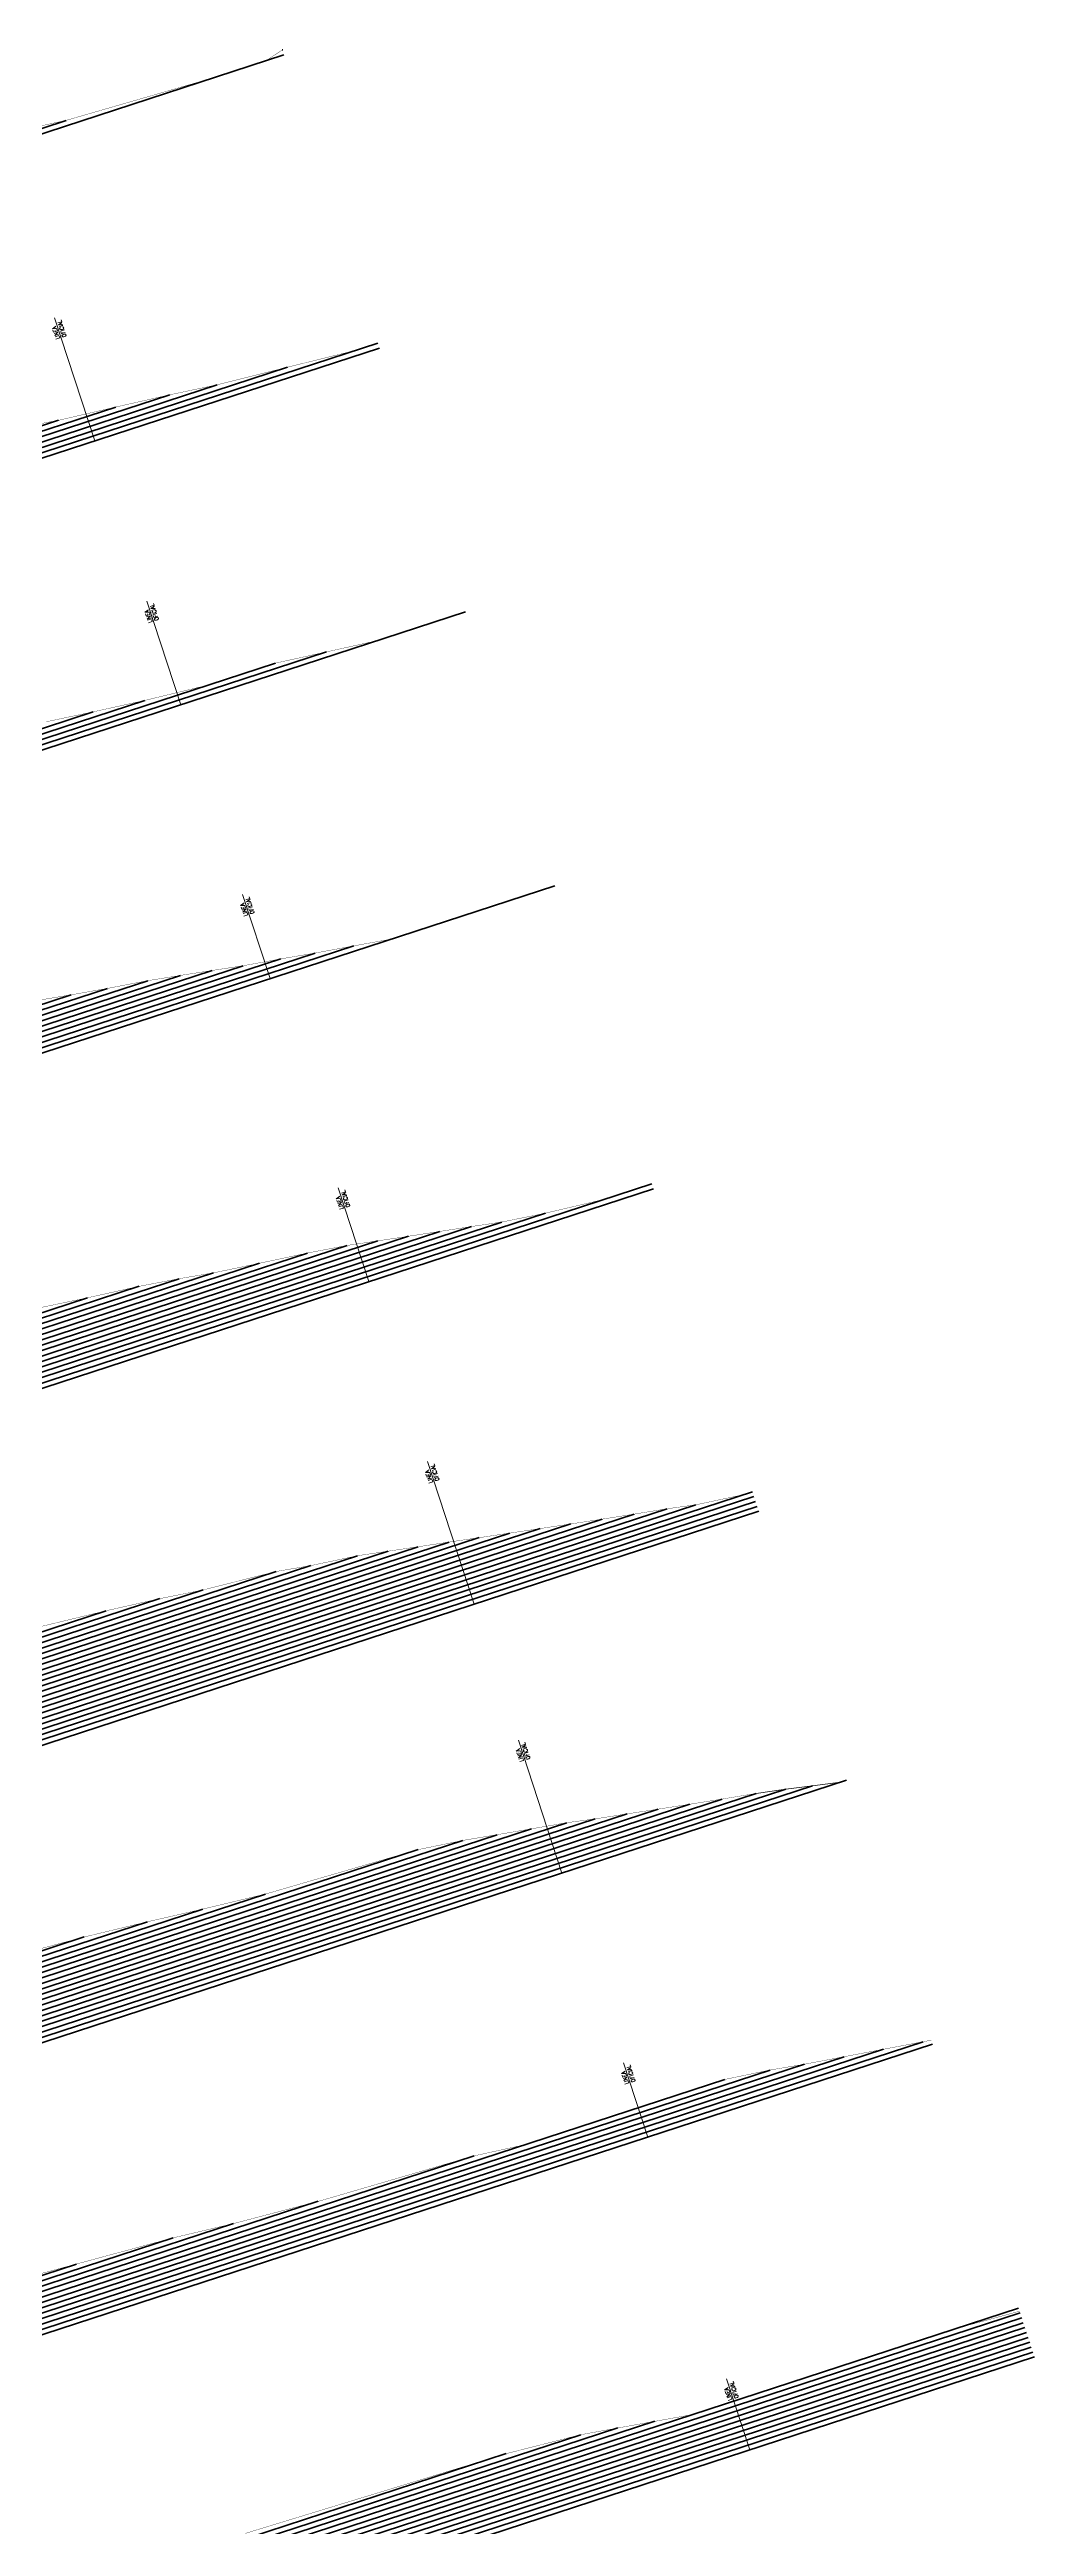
# Model space of a CAD drawing. Header units: metres. Extents: x 733085 to 734585, y 6084499 to 6087418.
# Drawn here: x 733535 to 733630.8, y 6087176.3 to 6087417.2 of the extents above; entities that cross this region are included whole.
import ezdxf

# ---------------------------------------------------------------- set-up
doc = ezdxf.new("R2010")
doc.units = ezdxf.units.M
doc.header["$LTSCALE"] = 5
doc.header["$MEASUREMENT"] = 0
doc.layers.add('_AUX', color=210, linetype='Continuous', lineweight=18, plot=False)
doc.layers.add('A-ELEV-MBE1', color=7, linetype='Continuous', lineweight=35)
doc.layers.add('U-ANNO-TEXT', color=3, linetype='Continuous', lineweight=18)
doc.styles.add('E-ROMANS', font='romans.shx', dxfattribs={"width": 0.8})

msp = doc.modelspace()

# ---------------------------------------------------------------- linework, layer by layer
at = {"layer": '_AUX', "ltscale": 0.05}
for points in [[(733539.401, 6087379.123), (733535.491, 6087391.106)], [(733547.775, 6087353.455), (733544.486, 6087363.536)], [(733556.46, 6087326.836), (733553.791, 6087335.016)], [(733566.075, 6087297.364), (733563.096, 6087306.495)], [(733576.311, 6087265.992), (733571.781, 6087279.876)], [(733584.841, 6087239.848), (733580.621, 6087252.782)], [(733593.215, 6087214.18), (733590.857, 6087221.409)], [(733603.141, 6087183.758), (733600.89, 6087190.656)]]:
    msp.add_lwpolyline(points, dxfattribs=at)
at = {"layer": '_AUX'}
msp.add_lwpolyline([(733611.981, 6087248.703), (733609.251, 6087248.338), (733606.639, 6087248.012), (733603.748, 6087247.595)], dxfattribs=at)
at = {"layer": 'A-ELEV-MBE1', "color": 252}
for p, q in [((733557.795, 6087416.681), (733350.108, 6087348.92)), ((733557.64, 6087417.156), (733557.692, 6087417.173)), ((733536.626, 6087410.3), (733349.953, 6087349.396)), ((733566.945, 6087388.636), (733359.258, 6087320.875)), ((733567.1, 6087388.16), (733359.413, 6087320.4)), ((733551.303, 6087384.584), (733358.947, 6087321.826)), ((733558.154, 6087386.293), (733359.103, 6087321.351)), ((733541.443, 6087382.419), (733358.637, 6087322.777)), ((733546.724, 6087383.616), (733358.792, 6087322.301)), ((733535.878, 6087381.129), (733358.482, 6087323.252)), ((733575.474, 6087362.492), (733367.787, 6087294.732)), ((733561.97, 6087358.612), (733367.632, 6087295.207)), ((733557.007, 6087357.518), (733367.477, 6087295.682)), ((733544.271, 6087353.889), (733367.322, 6087296.158)), ((733539.249, 6087352.777), (733367.167, 6087296.633)), ((733584.159, 6087335.873), (733376.472, 6087268.112)), ((733560.856, 6087329.322), (733376.162, 6087269.063)), ((733564.601, 6087330.018), (733376.317, 6087268.588)), ((733544.561, 6087326.635), (733375.387, 6087271.44)), ((733547.737, 6087327.145), (733375.542, 6087270.965)), ((733550.822, 6087327.626), (733375.697, 6087270.489)), ((733553.864, 6087328.092), (733375.852, 6087270.014)), ((733557.502, 6087328.753), (733376.007, 6087269.538)), ((733540.649, 6087325.884), (733375.231, 6087271.915)), ((733537.121, 6087325.26), (733384.43, 6087275.442)), ((733593.619, 6087306.877), (733385.932, 6087239.117)), ((733593.775, 6087306.402), (733386.087, 6087238.641)), ((733576.051, 6087302.723), (733385.467, 6087240.543)), ((733579, 6087303.159), (733385.622, 6087240.067)), ((733583.262, 6087304.024), (733385.777, 6087239.592)), ((733560.095, 6087300.147), (733384.692, 6087242.919)), ((733563.978, 6087300.888), (733384.847, 6087242.444)), ((733566.955, 6087301.333), (733385.002, 6087241.969)), ((733569.944, 6087301.782), (733385.157, 6087241.493)), ((733572.994, 6087302.251), (733385.312, 6087241.018)), ((733555.429, 6087299.15), (733390.157, 6087245.229)), ((733550.968, 6087298.221), (733394.426, 6087247.147)), ((733547.612, 6087297.652), (733397.833, 6087248.785)), ((733543.726, 6087296.91), (733398.317, 6087249.469)), ((733538.691, 6087295.793), (733408.67, 6087253.372)), ((733603.39, 6087276.931), (733395.703, 6087209.17)), ((733603.545, 6087276.455), (733395.858, 6087208.695)), ((733603.7, 6087275.98), (733396.013, 6087208.22)), ((733585.743, 6087273.803), (733394.927, 6087211.547)), ((733588.784, 6087274.269), (733395.082, 6087211.072)), ((733591.893, 6087274.757), (733395.237, 6087210.596)), ((733595.098, 6087275.277), (733395.393, 6087210.121)), ((733597.904, 6087275.667), (733395.548, 6087209.646)), ((733603.855, 6087275.505), (733396.168, 6087207.744)), ((733604.01, 6087275.029), (733396.323, 6087207.269)), ((733567.949, 6087271.153), (733393.997, 6087214.399)), ((733570.878, 6087271.583), (733394.152, 6087213.924)), ((733573.901, 6087272.043), (733394.307, 6087213.448)), ((733576.812, 6087272.467), (733394.462, 6087212.973)), ((733579.782, 6087272.91), (733394.617, 6087212.498)), ((733582.757, 6087273.354), (733394.772, 6087212.022)), ((733560.428, 6087269.751), (733393.687, 6087215.35)), ((733564.987, 6087270.712), (733393.842, 6087214.874)), ((733557.071, 6087269.182), (733394.902, 6087216.272)), ((733549.941, 6087267.381), (733396.774, 6087217.409)), ((733545.756, 6087266.542), (733398.922, 6087218.636)), ((733540.531, 6087265.363), (733399.08, 6087219.213)), ((733600.464, 6087247.049), (733404.232, 6087183.027)), ((733603.748, 6087247.595), (733404.387, 6087182.551)), ((733606.639, 6087248.012), (733404.543, 6087182.076)), ((733609.251, 6087248.338), (733404.698, 6087181.6)), ((733612.54, 6087248.885), (733404.853, 6087181.125)), ((733585.35, 6087244.748), (733403.457, 6087185.403)), ((733588.094, 6087245.117), (733403.612, 6087184.928)), ((733591.197, 6087245.604), (733403.767, 6087184.453)), ((733594.225, 6087246.066), (733403.922, 6087183.977)), ((733597.298, 6087246.542), (733404.077, 6087183.502)), ((733575.229, 6087243.024), (733402.992, 6087186.829)), ((733578.545, 6087243.58), (733403.147, 6087186.354)), ((733581.91, 6087244.152), (733403.302, 6087185.879)), ((733570.877, 6087242.13), (733405.468, 6087188.163)), ((733556.026, 6087237.81), (733405.347, 6087188.65)), ((733549.938, 6087236.35), (733405.284, 6087189.155)), ((733544.534, 6087235.113), (733405.652, 6087189.801)), ((733538.386, 6087233.633), (733406.875, 6087190.726)), ((733620, 6087223.445), (733413.072, 6087155.932)), ((733620.914, 6087223.217), (733413.227, 6087155.457)), ((733612.32, 6087221.991), (733412.762, 6087156.883)), ((733616.153, 6087222.715), (733412.917, 6087156.407)), ((733608.469, 6087221.26), (733415.203, 6087158.205)), ((733605.123, 6087220.695), (733418.226, 6087159.717)), ((733600.715, 6087219.782), (733421.244, 6087161.228)), ((733576.311, 6087212.346), (733423.947, 6087162.636)), ((733561.161, 6087207.929), (733426.701, 6087164.06)), ((733552.911, 6087205.763), (733429.688, 6087165.561)), ((733547.029, 6087204.371), (733435.807, 6087168.083)), ((733537.629, 6087201.83), (733443.889, 6087171.246)), ((733629.599, 6087196.598), (733446.056, 6087136.715)), ((733629.444, 6087197.073), (733448.606, 6087138.073)), ((733629.289, 6087197.549), (733450.704, 6087139.283)), ((733630.375, 6087194.221), (733431.476, 6087129.328)), ((733630.22, 6087194.697), (733434.436, 6087130.82)), ((733630.064, 6087195.172), (733437.392, 6087132.31)), ((733629.909, 6087195.647), (733440.359, 6087133.804)), ((733629.754, 6087196.123), (733443.321, 6087135.297)), ((733630.84, 6087192.795), (733423.153, 6087125.035)), ((733630.685, 6087193.271), (733425.516, 6087126.332)), ((733630.53, 6087193.746), (733428.522, 6087127.839)), ((733593.903, 6087186.53), (733452.816, 6087140.498)), ((733590.316, 6087185.885), (733454.935, 6087141.716)), ((733586.686, 6087185.227), (733457.053, 6087142.933)), ((733579.451, 6087183.392), (733459.123, 6087144.134))]:
    msp.add_line(p, q, dxfattribs=at)
at = {"layer": 'A-ELEV-MBE1', "ltscale": 0.15, "const_width": 0.03}
for points in [[(733531.796, 6087409.25), (733536.626, 6087410.3), (733550.861, 6087414.418), (733556.118, 6087416.134), (733557.692, 6087417.173)], [(733356.443, 6087329.502), (733371.928, 6087335.002), (733410.908, 6087347.719), (733432.349, 6087354.189), (733452.447, 6087360.22), (733468.869, 6087365.052), (733469.885, 6087365.384), (733473.142, 6087366.446), (733487.676, 6087370.662), (733498.831, 6087373.776), (733501.673, 6087374.177), (733504.778, 6087374.664), (733510.257, 6087375.926), (733515.293, 6087377.043), (733519.239, 6087377.804), (733521.988, 6087378.175), (733525.724, 6087378.868), (733532.16, 6087380.442), (733535.878, 6087381.129), (733541.443, 6087382.419), (733546.724, 6087383.616), (733551.303, 6087384.584), (733558.154, 6087386.293), (733564.815, 6087387.941)], [(733534.685, 6087351.814), (733539.249, 6087352.777), (733544.271, 6087353.889), (733550.519, 6087355.402), (733553.167, 6087356.266), (733557.007, 6087357.518), (733561.97, 6087358.612), (733567.01, 6087359.73)], [(733533.83, 6087324.712), (733537.121, 6087325.26), (733540.649, 6087325.884), (733544.561, 6087326.635), (733547.737, 6087327.145), (733550.822, 6087327.626), (733553.864, 6087328.092), (733557.502, 6087328.753), (733560.856, 6087329.322), (733564.601, 6087330.018), (733568.218, 6087330.672), (733570.412, 6087331.388), (733584.159, 6087335.873)], [(733534.219, 6087294.86), (733538.691, 6087295.793), (733543.726, 6087296.91), (733547.612, 6087297.652), (733550.968, 6087298.221), (733555.429, 6087299.15), (733560.095, 6087300.147), (733563.978, 6087300.888), (733566.955, 6087301.333), (733569.944, 6087301.782), (733572.994, 6087302.251), (733576.051, 6087302.723), (733579, 6087303.159), (733583.262, 6087304.024), (733589.065, 6087305.391)], [(733534.308, 6087263.859), (733540.531, 6087265.363), (733545.756, 6087266.542), (733549.941, 6087267.381), (733557.071, 6087269.182), (733560.428, 6087269.751), (733564.987, 6087270.712), (733567.949, 6087271.153), (733570.878, 6087271.583), (733573.842, 6087272.034), (733576.812, 6087272.467), (733579.782, 6087272.91), (733582.757, 6087273.354), (733585.743, 6087273.803), (733588.784, 6087274.269), (733591.893, 6087274.757), (733595.098, 6087275.277), (733597.904, 6087275.667), (733602.513, 6087276.645)], [(733611.981, 6087248.703), (733609.251, 6087248.338), (733606.639, 6087248.012), (733603.748, 6087247.595), (733600.464, 6087247.049), (733597.298, 6087246.542), (733594.225, 6087246.066), (733591.197, 6087245.604), (733588.094, 6087245.117), (733585.35, 6087244.748), (733581.91, 6087244.152), (733578.545, 6087243.58), (733575.229, 6087243.024), (733570.877, 6087242.13), (733556.026, 6087237.81), (733549.938, 6087236.35), (733544.534, 6087235.113), (733538.386, 6087233.633), (733529.412, 6087231.231)], [(733620.791, 6087223.596), (733620, 6087223.445), (733616.153, 6087222.715), (733612.32, 6087221.991), (733608.469, 6087221.26), (733605.123, 6087220.695), (733600.715, 6087219.782), (733586.687, 6087215.206), (733581.199, 6087213.415), (733576.311, 6087212.346), (733561.444, 6087208.004), (733552.911, 6087205.763), (733547.029, 6087204.371), (733537.629, 6087201.83), (733528.322, 6087199.319), (733496.123, 6087189.34), (733483.089, 6087185.613), (733469.413, 6087181.151), (733459.604, 6087177.425), (733452.111, 6087174.454)], [(733629.389, 6087197.244), (733622.935, 6087195.476), (733617.709, 6087193.771), (733597.489, 6087187.174), (733593.903, 6087186.53), (733590.316, 6087185.885), (733586.686, 6087185.227), (733579.451, 6087183.392), (733554.012, 6087175.618)]]:
    msp.add_lwpolyline(points, dxfattribs=at)

# ---------------------------------------------------------------- texts
at = {"layer": 'U-ANNO-TEXT', "char_height": 0.4, "attachment_point": 7, "rotation": 108.06951, "style": 'E-ROMANS'}
for insert in [(733536.661, 6087389.285), (733545.656, 6087361.715), (733554.961, 6087333.194), (733564.266, 6087304.674), (733572.951, 6087278.055), (733581.791, 6087250.96), (733592.026, 6087219.588), (733602.06, 6087188.835)]:
    msp.add_mtext('LINEA\\POFICIAL', dxfattribs=dict(at, insert=insert))

doc.saveas('drawing.dxf')
